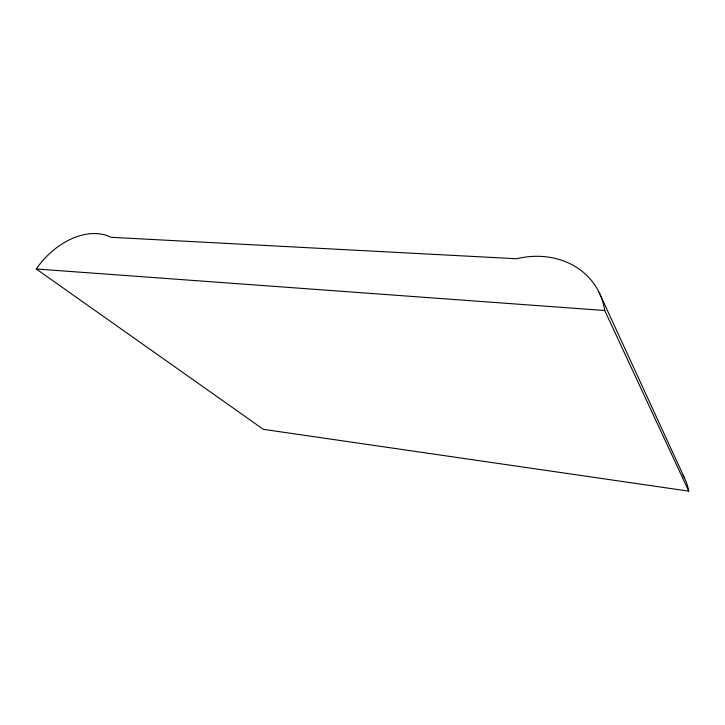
<?xml version="1.0" encoding="UTF-8"?>
<svg xmlns="http://www.w3.org/2000/svg" width="725" height="725" viewBox="0 0 725 725"><rect width="100%" height="100%" fill="white"/><g stroke="black" fill="none" stroke-linecap="round" stroke-linejoin="round"><path stroke-width="1.09" d="M36.25 268.984L604.741 310.517L688.75 491.133L263.356 429.336L36.25 268.984A65.35 45.213 -51 0 1 111.079 237.311L516.544 258.743A81.771 70.543 -31.3 0 1 604.741 310.517M599.122 292.447L684.482 477.956M682.995 475.138A54.928 52.345 -12.5 0 1 688.75 491.133"/></g></svg>
